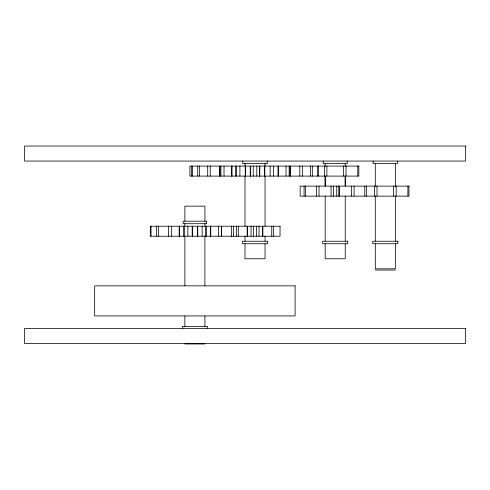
<?xml version="1.0" encoding="UTF-8"?>
<svg xmlns="http://www.w3.org/2000/svg" width="490" height="490" viewBox="0 0 490 490"><rect width="100%" height="100%" fill="white"/><g stroke="black" fill="none" stroke-linecap="round" stroke-linejoin="round"><path stroke-width="0.73" d="M375.303 270.057L395.338 270.057M184.865 343.974L204.912 343.974M407.913 186.114L407.913 196.141M397.494 161.057L397.494 163.568L373.141 163.568L373.141 161.057M396.147 186.114L396.147 196.141M395.338 163.568L395.338 186.114M395.338 196.141L395.338 241.239M395.338 243.744L395.338 268.802L375.303 268.802L375.297 243.744M393.642 186.114L393.642 196.141M376.994 186.114L376.994 196.141M375.297 163.568L375.297 186.114M375.297 196.141L375.297 241.239M374.489 186.114L374.489 196.141M366.33 186.114L366.33 196.141M364.774 186.114L364.774 196.141M357.804 166.073L357.804 176.094M354.074 186.114L354.074 196.141M351.379 186.114L351.379 196.141M347.208 161.057L347.208 163.568L323.198 163.568L323.198 161.057M346.032 166.073L346.032 176.094M345.223 163.568L345.223 166.073M345.23 196.141L345.23 241.239M345.23 243.744L345.23 258.781L325.182 258.781L325.182 243.744M343.527 166.073L343.527 176.094M339.325 186.114L339.325 196.141M338.847 186.114L338.847 196.141M336.759 186.114L336.759 196.141M333.647 186.114L333.647 196.141M331.087 186.114L331.087 196.141M326.885 166.073L326.885 176.094M325.182 163.568L325.182 166.073M325.182 196.141L325.182 241.239M324.38 166.073L324.38 176.094M319.027 186.114L319.027 196.141M318.39 166.073L318.39 176.094M317.465 166.073L317.465 176.094M316.338 186.114L316.338 196.141M312.32 166.073L312.32 176.094M310.525 166.073L310.525 176.094M305.631 186.114L305.631 196.141M304.076 186.114L304.076 196.141M302.342 166.073L302.342 176.094M299.807 166.073L299.807 176.094M290.411 166.073L290.411 176.094M290.007 166.073L290.007 176.094M289.137 166.073L289.137 176.094M286.031 166.073L286.031 176.094M278.4 166.073L278.4 176.094M278.014 166.073L278.014 176.094M273.671 226.209L273.671 236.229M273.61 166.073L273.61 176.094M271.754 226.209L271.754 236.229M270.143 166.073L270.143 176.094M267.252 161.057L267.252 163.568L242.795 163.568L242.795 161.057M265.041 163.568L265.041 166.073M265.047 176.094L265.047 226.209M265.041 236.229L265.041 241.239M265.047 243.744L265.047 258.781L245 258.781L245 243.744M264.796 166.073L264.796 176.094M264.459 166.073L264.459 176.094M262.885 226.209L262.885 236.229M262.487 226.209L262.487 236.229M259.786 166.073L259.786 176.094M259.522 166.073L259.522 176.094M259.002 226.209L259.002 236.229M256.815 166.073L256.815 176.094M256.38 226.209L256.38 236.229M253.667 226.209L253.667 236.229M253.232 166.073L253.232 176.094M251.045 226.209L251.045 236.229M250.525 166.073L250.525 176.094M250.261 166.073L250.261 176.094M247.56 226.209L247.56 236.229M247.162 226.209L247.162 236.229M245.588 166.073L245.588 176.094M245.251 166.073L245.251 176.094M245 163.568L245 166.073M245 176.094L245 226.209M245.006 236.229L245.006 241.239M239.898 166.073L239.898 176.094M238.287 226.209L238.287 236.229M236.437 166.073L236.437 176.094M236.37 226.209L236.37 236.229M235.696 166.073L235.696 176.094M233.35 226.209L233.35 236.229M232.027 166.073L232.027 176.094M231.648 166.073L231.648 176.094M231.507 226.209L231.507 236.229M224.016 166.073L224.016 176.094M221.407 226.209L221.407 236.229M221.358 226.209L221.358 236.229M220.91 166.073L220.91 176.094M220.041 166.073L220.041 176.094M219.63 166.073L219.63 176.094M218.638 226.209L218.638 236.229M210.767 226.209L210.767 236.229M210.375 226.209L210.375 236.229M210.241 166.073L210.241 176.094M207.705 166.073L207.705 176.094M207.417 328.312L207.417 326.432L182.36 326.432L182.36 328.312M206.621 226.209L206.621 236.229M205.433 226.209L205.433 236.229M204.912 221.198L204.912 206.161L184.865 206.161L184.865 221.198M204.906 223.703L204.906 226.209M204.906 236.229L204.906 285.707M204.912 316.038L204.912 326.432M202.162 226.209L202.162 236.229M199.522 166.073L199.522 176.094M197.727 166.073L197.727 176.094M197.758 226.209L197.758 236.229M197.446 226.209L197.446 236.229M192.582 166.073L192.582 176.094M192.509 226.209L192.509 236.229M192.196 226.209L192.196 236.229M191.657 166.073L191.657 176.094M187.848 226.209L187.848 236.229M184.865 223.703L184.865 226.209M184.865 236.229L184.865 285.707M184.865 316.038L184.865 326.432M184.571 226.209L184.571 236.229M183.346 226.209L183.346 236.229M179.554 226.209L179.554 236.229M179.168 226.209L179.168 236.229M171.335 226.209L171.335 236.229M168.529 226.209L168.554 236.229M158.405 226.209L158.405 236.229M156.549 226.209L156.549 236.229M151.036 226.209L151.036 236.229M345.23 176.094L345.223 186.114L345.223 176.094M465.5 146.026L24.5 146.026L24.5 161.057L465.5 161.057L465.5 146.026M358.839 166.073L189.9 166.073L189.9 176.094L358.839 176.094L358.839 166.073M408.954 186.114L300.162 186.114L300.162 196.141L408.954 196.141L408.954 186.114M206.645 221.198L183.131 221.198L183.131 223.703L206.645 223.703L206.645 221.198M280.041 226.209L150.338 226.209L150.338 236.229L280.041 236.229L280.041 226.209M267.552 241.239L242.495 241.239L242.495 243.744L267.552 243.744L267.552 241.239M347.735 241.239L322.677 241.239L322.677 243.744L347.735 243.744L347.735 241.239M397.843 241.239L372.792 241.239L372.792 243.744L397.843 243.744L397.843 241.239M295.115 285.854L94.662 285.854L94.662 315.921L295.115 315.921L295.115 285.854M465.5 328.447L24.5 328.447L24.5 343.484L465.5 343.484L465.5 328.447M325.188 186.114L325.182 176.094L325.188 186.114"/></g></svg>
